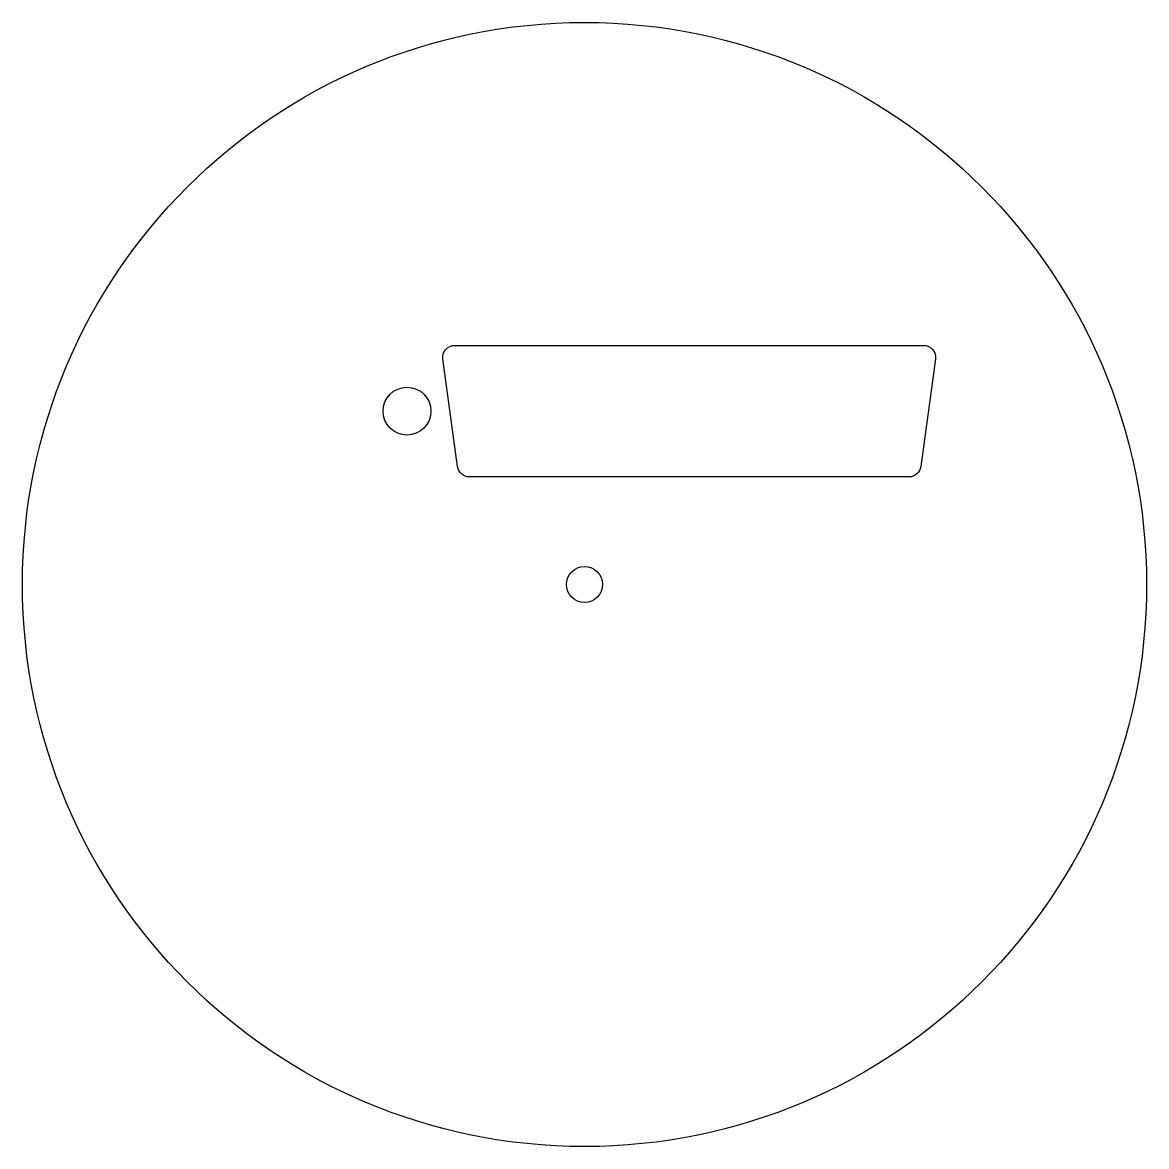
# Model space of a CAD drawing. Header units: millimetres. Extents: x -47 to 47, y -47 to 47.
import ezdxf

# ---------------------------------------------------------------- set-up
doc = ezdxf.new("R2010")
doc.units = ezdxf.units.MM

msp = doc.modelspace()

# ---------------------------------------------------------------- linework, layer by layer
msp.add_lwpolyline([(28.118, 9.865, -0.375053), (27.127, 9), (-9.627, 9, -0.375053), (-10.618, 9.865), (-11.845, 18.865, -0.454489), (-10.854, 20), (28.354, 20, -0.454489), (29.345, 18.865)], format="xyb", close=True)
for centre, radius in [((0, 0), 47), ((-14.845, 14.5), 2), ((0, 0), 1.5)]:
    msp.add_circle(centre, radius)

doc.saveas('drawing.dxf')
